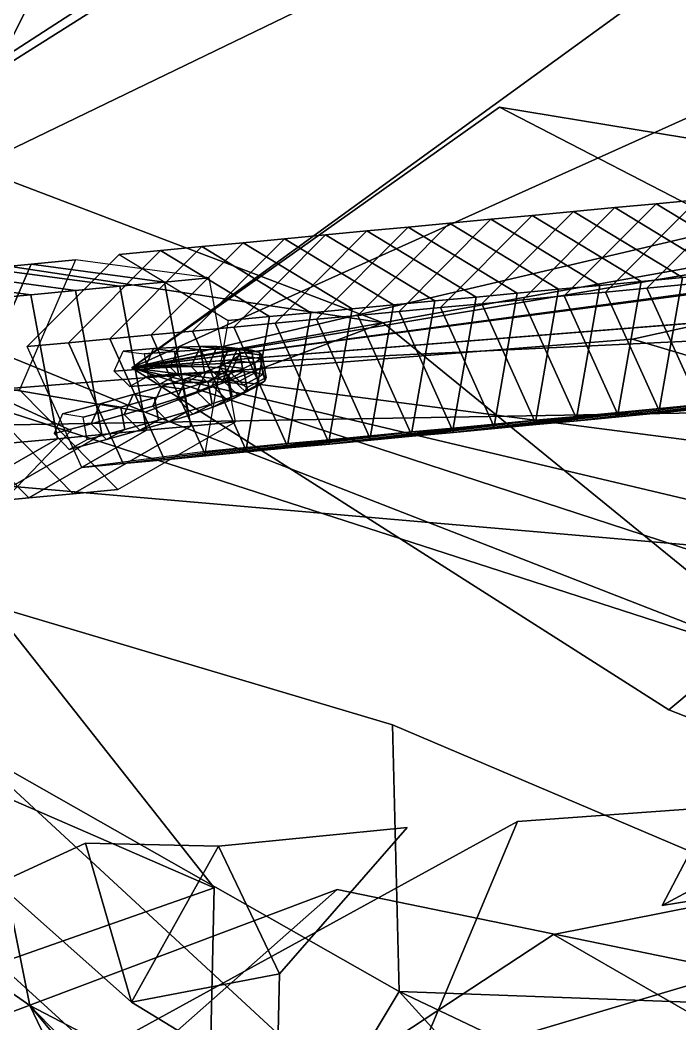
# Model space of a CAD drawing. Header units: metres. Extents: x -366 to 149, y -229 to 234.
# Drawn here: x 25.12 to 36.5, y -21.59 to -4.28 of the extents above; entities that cross this region are included whole.
import ezdxf

# ---------------------------------------------------------------- set-up
doc = ezdxf.new("R2010")
doc.units = ezdxf.units.M

msp = doc.modelspace()

# ---------------------------------------------------------------- linework, layer by layer
at = {"layer": 'coral-li_Intrnd', "color": 3}
for points in [[(37.5186, -7.3108, 244.7801), (38.2313, -7.2436, 246.6194), (36.6466, -8.8336, 247.2916), (35.9339, -8.9008, 245.4523)], [(36.09317, -7.4453, 241.1015), (36.8058, -7.3781, 242.9408), (35.2212, -8.9681, 243.613), (34.5085, -9.03537, 241.7737)], [(36.8058, -7.3781, 242.9408), (37.5186, -7.3108, 244.7801), (35.9339, -8.9008, 245.4523), (35.2212, -8.9681, 243.613)], [(37.9743, -8.585, 240.4143), (38.687, -8.5178, 242.2536), (36.8058, -7.3781, 242.9408), (36.09317, -7.4453, 241.1015)], [(33.955, -7.6471, 235.5836), (34.6677, -7.5798, 237.4229), (33.08308, -9.1698, 238.0951), (32.3703, -9.2371, 236.2558)], [(34.6677, -7.5798, 237.4229), (35.3804, -7.5126, 239.2622), (33.7958, -9.1026, 239.9344), (33.08308, -9.1698, 238.0951)], [(35.3804, -7.5126, 239.2622), (36.09317, -7.4453, 241.1015), (34.5085, -9.03537, 241.7737), (33.7958, -9.1026, 239.9344)], [(35.8361, -8.7868, 234.8964), (36.5489, -8.7196, 236.7357), (34.6677, -7.5798, 237.4229), (33.955, -7.6471, 235.5836)], [(36.5489, -8.7196, 236.7357), (37.2616, -8.6523, 238.575), (35.3804, -7.5126, 239.2622), (34.6677, -7.5798, 237.4229)], [(37.2616, -8.6523, 238.575), (37.9743, -8.585, 240.4143), (36.09317, -7.4453, 241.1015), (35.3804, -7.5126, 239.2622)], [(31.8168, -7.8488, 230.0658), (32.5296, -7.7816, 231.9051), (30.9449, -9.3716, 232.5772), (30.2322, -9.4388, 230.7379)], [(32.5296, -7.7816, 231.9051), (33.2423, -7.7143, 233.7444), (31.6576, -9.3043, 234.4165), (30.9449, -9.3716, 232.5772)], [(33.2423, -7.7143, 233.7444), (33.955, -7.6471, 235.5836), (32.3703, -9.2371, 236.2558), (31.6576, -9.3043, 234.4165)], [(33.698, -8.9886, 229.3785), (34.4107, -8.9213, 231.2178), (32.5296, -7.7816, 231.9051), (31.8168, -7.8488, 230.0658)], [(34.4107, -8.9213, 231.2178), (35.1234, -8.8541, 233.0571), (33.2423, -7.7143, 233.7444), (32.5296, -7.7816, 231.9051)], [(35.1234, -8.8541, 233.0571), (35.8361, -8.7868, 234.8964), (33.955, -7.6471, 235.5836), (33.2423, -7.7143, 233.7444)], [(30.3914, -7.9833, 226.3872), (31.1041, -7.9161, 228.2265), (29.5195, -9.5061, 228.8987), (28.8067, -9.5733, 227.0594)], [(31.1041, -7.9161, 228.2265), (31.8168, -7.8488, 230.0658), (30.2322, -9.4388, 230.7379), (29.5195, -9.5061, 228.8987)], [(32.2726, -9.1231, 225.6999), (32.9853, -9.05586, 227.5392), (31.1041, -7.9161, 228.2265), (30.3914, -7.9833, 226.3872)], [(32.9853, -9.05586, 227.5392), (33.698, -8.9886, 229.3785), (31.8168, -7.8488, 230.0658), (31.1041, -7.9161, 228.2265)], [(28.2533, -8.1851, 220.8693), (28.966, -8.1178, 222.7086), (27.3813, -9.7078, 223.3808), (26.6686, -9.7751, 221.5415)], [(28.966, -8.1178, 222.7086), (29.6787, -8.05063, 224.5479), (28.09408, -9.6406, 225.2201), (27.3813, -9.7078, 223.3808)], [(29.6787, -8.05063, 224.5479), (30.3914, -7.9833, 226.3872), (28.8067, -9.5733, 227.0594), (28.09408, -9.6406, 225.2201)], [(30.1344, -9.3248, 220.182), (30.8471, -9.2576, 222.0213), (28.966, -8.1178, 222.7086), (28.2533, -8.1851, 220.8693)], [(30.8471, -9.2576, 222.0213), (31.5599, -9.1903, 223.8606), (29.6787, -8.05063, 224.5479), (28.966, -8.1178, 222.7086)], [(31.5599, -9.1903, 223.8606), (32.2726, -9.1231, 225.6999), (30.3914, -7.9833, 226.3872), (29.6787, -8.05063, 224.5479)], [(26.8278, -8.3196, 217.1907), (27.5406, -8.2523, 219.03), (25.9559, -9.8423, 219.7022), (25.2432, -9.9096, 217.8629)], [(27.5406, -8.2523, 219.03), (28.2533, -8.1851, 220.8693), (26.6686, -9.7751, 221.5415), (25.9559, -9.8423, 219.7022)], [(28.709, -9.4593, 216.5034), (29.4217, -9.3921, 218.3427), (27.5406, -8.2523, 219.03), (26.8278, -8.3196, 217.1907)], [(29.4217, -9.3921, 218.3427), (30.1344, -9.3248, 220.182), (28.2533, -8.1851, 220.8693), (27.5406, -8.2523, 219.03)], [(25.3095, -8.4877, 215.5023), (26.0778, -8.4153, 217.4848), (25.1104, -10.6569, 217.9417), (24.3421, -10.7294, 215.9591)], [(27.6113, -8.7972, 214.6217), (28.3795, -8.7248, 216.6042), (26.0778, -8.4153, 217.4848), (25.3095, -8.4877, 215.5023)], [(25.3066, -9.01477, 208.6741), (26.07491, -8.9422, 210.6566), (23.7731, -8.6327, 211.5372), (23.0049, -8.7052, 209.5547)], [(24.5413, -8.5602, 213.5198), (25.3095, -8.4877, 215.5023), (24.3421, -10.7294, 215.9591), (23.5739, -10.8019, 213.9766)], [(26.07491, -8.9422, 210.6566), (26.8431, -8.8697, 212.6392), (24.5413, -8.5602, 213.5198), (23.7731, -8.6327, 211.5372)], [(26.8431, -8.8697, 212.6392), (27.6113, -8.7972, 214.6217), (25.3095, -8.4877, 215.5023), (24.5413, -8.5602, 213.5198)], [(36.1527, -10.9773, 236.9718), (36.8654, -10.91, 238.8111), (37.2616, -8.6523, 238.575), (36.5489, -8.7196, 236.7357)], [(24.5384, -9.08726, 206.6915), (25.3066, -9.01477, 208.6741), (23.0049, -8.7052, 209.5547), (22.2366, -8.7777, 207.5721)], [(27.2995, -11.3525, 212.5531), (28.06775, -11.28, 214.5356), (27.6113, -8.7972, 214.6217), (26.8431, -8.8697, 212.6392)], [(28.06775, -11.28, 214.5356), (28.8359, -11.2075, 216.5182), (28.3795, -8.7248, 216.6042), (27.6113, -8.7972, 214.6217)], [(34.7272, -11.1118, 233.2932), (35.44, -11.04459, 235.1325), (35.8361, -8.7868, 234.8964), (35.1234, -8.8541, 233.0571)], [(35.44, -11.04459, 235.1325), (36.1527, -10.9773, 236.9718), (36.5489, -8.7196, 236.7357), (35.8361, -8.7868, 234.8964)], [(25.763, -11.4975, 208.588), (26.5312, -11.425, 210.5705), (26.07491, -8.9422, 210.6566), (25.3066, -9.01477, 208.6741)], [(26.5312, -11.425, 210.5705), (27.2995, -11.3525, 212.5531), (26.8431, -8.8697, 212.6392), (26.07491, -8.9422, 210.6566)], [(32.5891, -11.3136, 227.7753), (33.3018, -11.2463, 229.6146), (33.698, -8.9886, 229.3785), (32.9853, -9.05586, 227.5392)], [(33.3018, -11.2463, 229.6146), (34.01457, -11.1791, 231.4539), (34.4107, -8.9213, 231.2178), (33.698, -8.9886, 229.3785)], [(34.01457, -11.1791, 231.4539), (34.7272, -11.1118, 233.2932), (35.1234, -8.8541, 233.0571), (34.4107, -8.9213, 231.2178)], [(34.5085, -9.03537, 241.7737), (35.2212, -8.9681, 243.613), (36.1611, -11.05227, 243.325), (35.4484, -11.1195, 241.4857)], [(35.2212, -8.9681, 243.613), (35.9339, -8.9008, 245.4523), (36.8738, -10.985, 245.1643), (36.1611, -11.05227, 243.325)], [(35.9339, -8.9008, 245.4523), (36.6466, -8.8336, 247.2916), (37.5865, -10.9177, 247.0036), (36.8738, -10.985, 245.1643)], [(24.9948, -11.57, 206.6055), (25.763, -11.4975, 208.588), (25.3066, -9.01477, 208.6741), (24.5384, -9.08726, 206.6915)], [(31.1637, -11.4481, 224.0967), (31.8764, -11.3808, 225.936), (32.2726, -9.1231, 225.6999), (31.5599, -9.1903, 223.8606)], [(31.8764, -11.3808, 225.936), (32.5891, -11.3136, 227.7753), (32.9853, -9.05586, 227.5392), (32.2726, -9.1231, 225.6999)], [(32.3703, -9.2371, 236.2558), (33.08308, -9.1698, 238.0951), (34.02299, -11.254, 237.8071), (33.3102, -11.3212, 235.9678)], [(33.08308, -9.1698, 238.0951), (33.7958, -9.1026, 239.9344), (34.7357, -11.1867, 239.6464), (34.02299, -11.254, 237.8071)], [(33.7958, -9.1026, 239.9344), (34.5085, -9.03537, 241.7737), (35.4484, -11.1195, 241.4857), (34.7357, -11.1867, 239.6464)], [(29.02556, -11.6498, 218.5788), (29.7382, -11.5826, 220.4181), (30.1344, -9.3248, 220.182), (29.4217, -9.3921, 218.3427)], [(29.7382, -11.5826, 220.4181), (30.4509, -11.5153, 222.2574), (30.8471, -9.2576, 222.0213), (30.1344, -9.3248, 220.182)], [(30.4509, -11.5153, 222.2574), (31.1637, -11.4481, 224.0967), (31.5599, -9.1903, 223.8606), (30.8471, -9.2576, 222.0213)], [(30.9449, -9.3716, 232.5772), (31.6576, -9.3043, 234.4165), (32.5975, -11.3885, 234.1285), (31.8848, -11.4557, 232.2892)], [(31.6576, -9.3043, 234.4165), (32.3703, -9.2371, 236.2558), (33.3102, -11.3212, 235.9678), (32.5975, -11.3885, 234.1285)], [(28.3128, -11.7171, 216.7395), (29.02556, -11.6498, 218.5788), (29.4217, -9.3921, 218.3427), (28.709, -9.4593, 216.5034)], [(28.8067, -9.5733, 227.0594), (29.5195, -9.5061, 228.8987), (30.4594, -11.5902, 228.6107), (29.7467, -11.6575, 226.7714)], [(29.5195, -9.5061, 228.8987), (30.2322, -9.4388, 230.7379), (31.1721, -11.523, 230.45), (30.4594, -11.5902, 228.6107)], [(30.2322, -9.4388, 230.7379), (30.9449, -9.3716, 232.5772), (31.8848, -11.4557, 232.2892), (31.1721, -11.523, 230.45)], [(27.3813, -9.7078, 223.3808), (28.09408, -9.6406, 225.2201), (29.03399, -11.7248, 224.9321), (28.3212, -11.792, 223.0928)], [(28.09408, -9.6406, 225.2201), (28.8067, -9.5733, 227.0594), (29.7467, -11.6575, 226.7714), (29.03399, -11.7248, 224.9321)], [(25.2432, -9.9096, 217.8629), (25.9559, -9.8423, 219.7022), (26.8958, -11.9265, 219.4142), (26.1831, -11.9938, 217.5749)], [(25.9559, -9.8423, 219.7022), (26.6686, -9.7751, 221.5415), (27.6085, -11.8593, 221.2535), (26.8958, -11.9265, 219.4142)], [(26.6686, -9.7751, 221.5415), (27.3813, -9.7078, 223.3808), (28.3212, -11.792, 223.0928), (27.6085, -11.8593, 221.2535)], [(23.5739, -10.8019, 213.9766), (24.3421, -10.7294, 215.9591), (26.03704, -12.4452, 215.3651), (25.2688, -12.5177, 213.3826)], [(24.3421, -10.7294, 215.9591), (25.1104, -10.6569, 217.9417), (26.8052, -12.3727, 217.3477), (26.03704, -12.4452, 215.3651)], [(36.1611, -11.05227, 243.325), (36.8738, -10.985, 245.1643), (39.00357, -10.7083, 244.3289), (38.2908, -10.7755, 242.4896)], [(22.8057, -10.8744, 211.994), (23.5739, -10.8019, 213.9766), (25.2688, -12.5177, 213.3826), (24.5005, -12.5902, 211.4)], [(34.7357, -11.1867, 239.6464), (35.4484, -11.1195, 241.4857), (37.5781, -10.8428, 240.6503), (36.8654, -10.91, 238.8111)], [(35.4484, -11.1195, 241.4857), (36.1611, -11.05227, 243.325), (38.2908, -10.7755, 242.4896), (37.5781, -10.8428, 240.6503)], [(32.5975, -11.3885, 234.1285), (33.3102, -11.3212, 235.9678), (35.44, -11.04459, 235.1325), (34.7272, -11.1118, 233.2932)], [(33.3102, -11.3212, 235.9678), (34.02299, -11.254, 237.8071), (36.1527, -10.9773, 236.9718), (35.44, -11.04459, 235.1325)], [(34.02299, -11.254, 237.8071), (34.7357, -11.1867, 239.6464), (36.8654, -10.91, 238.8111), (36.1527, -10.9773, 236.9718)], [(26.03704, -12.4452, 215.3651), (26.8052, -12.3727, 217.3477), (28.8359, -11.2075, 216.5182), (28.06775, -11.28, 214.5356)], [(30.4594, -11.5902, 228.6107), (31.1721, -11.523, 230.45), (33.3018, -11.2463, 229.6146), (32.5891, -11.3136, 227.7753)], [(31.1721, -11.523, 230.45), (31.8848, -11.4557, 232.2892), (34.01457, -11.1791, 231.4539), (33.3018, -11.2463, 229.6146)], [(31.8848, -11.4557, 232.2892), (32.5975, -11.3885, 234.1285), (34.7272, -11.1118, 233.2932), (34.01457, -11.1791, 231.4539)], [(24.5005, -12.5902, 211.4), (25.2688, -12.5177, 213.3826), (27.2995, -11.3525, 212.5531), (26.5312, -11.425, 210.5705)], [(25.2688, -12.5177, 213.3826), (26.03704, -12.4452, 215.3651), (28.06775, -11.28, 214.5356), (27.2995, -11.3525, 212.5531)], [(29.03399, -11.7248, 224.9321), (29.7467, -11.6575, 226.7714), (31.8764, -11.3808, 225.936), (31.1637, -11.4481, 224.0967)], [(29.7467, -11.6575, 226.7714), (30.4594, -11.5902, 228.6107), (32.5891, -11.3136, 227.7753), (31.8764, -11.3808, 225.936)], [(22.9641, -12.7352, 207.435), (23.7323, -12.6627, 209.4175), (25.763, -11.4975, 208.588), (24.9948, -11.57, 206.6055)], [(23.7323, -12.6627, 209.4175), (24.5005, -12.5902, 211.4), (26.5312, -11.425, 210.5705), (25.763, -11.4975, 208.588)], [(26.8958, -11.9265, 219.4142), (27.6085, -11.8593, 221.2535), (29.7382, -11.5826, 220.4181), (29.02556, -11.6498, 218.5788)], [(27.6085, -11.8593, 221.2535), (28.3212, -11.792, 223.0928), (30.4509, -11.5153, 222.2574), (29.7382, -11.5826, 220.4181)], [(28.3212, -11.792, 223.0928), (29.03399, -11.7248, 224.9321), (31.1637, -11.4481, 224.0967), (30.4509, -11.5153, 222.2574)], [(26.1831, -11.9938, 217.5749), (26.8958, -11.9265, 219.4142), (29.02556, -11.6498, 218.5788), (28.3128, -11.7171, 216.7395)]]:
    msp.add_3dface(points, dxfattribs=at)
at = {"layer": 'coral-li_Leaf', "color": 3}
for points in [[(23.04844, -9.9982, 246.9371), (23.9678, -13.4645, 247.2265), (26.00334, -11.3581, 242.9042)], [(23.04844, -9.9982, 246.9371), (26.00334, -11.3581, 242.9042), (23.9678, -13.4645, 247.2265)], [(31.7969, -18.1999, 435.0288), (28.5428, -18.5205, 436.6463), (29.5928, -20.721, 435.1028)], [(31.7969, -18.1999, 435.0288), (29.5928, -20.721, 435.1028), (28.5428, -18.5205, 436.6463)], [(26.2489, -18.4699, 435.6219), (24.7383, -19.1657, 433.0065), (27.04315, -21.2127, 434.3733)], [(26.2489, -18.4699, 435.6219), (27.04315, -21.2127, 434.3733), (24.7383, -19.1657, 433.0065)], [(27.04315, -21.2127, 434.3733), (28.5428, -18.5205, 436.6463), (26.2489, -18.4699, 435.6219)], [(27.04315, -21.2127, 434.3733), (26.2489, -18.4699, 435.6219), (28.5428, -18.5205, 436.6463)], [(29.5928, -20.721, 435.1028), (28.5428, -18.5205, 436.6463), (27.04315, -21.2127, 434.3733)], [(29.5928, -20.721, 435.1028), (27.04315, -21.2127, 434.3733), (28.5428, -18.5205, 436.6463)], [(29.5928, -20.721, 435.1028), (27.04315, -21.2127, 434.3733), (29.5509, -22.7424, 431.7862)], [(29.5928, -20.721, 435.1028), (29.5509, -22.7424, 431.7862), (27.04315, -21.2127, 434.3733)]]:
    msp.add_3dface(points, dxfattribs=at)
at = {"layer": 'coral-li_Mrstm', "color": 3}
for points in [[(33.3162, 0.2625, 221.1624), (35.8933, 2.2218, 218.027), (14.7583, -11.4337, 185.4554)], [(33.3162, 0.2625, 221.1624), (14.7583, -11.4337, 185.4554), (35.8933, 2.2218, 218.027)], [(14.7583, -11.4337, 185.4554), (31.05297, -3.5646, 222.3557), (33.3162, 0.2625, 221.1624)], [(14.7583, -11.4337, 185.4554), (33.3162, 0.2625, 221.1624), (31.05297, -3.5646, 222.3557)], [(41.4383, -3.7967, 255.9989), (41.6453, 0.3188, 254.174), (27.04993, -10.2738, 217.1761)], [(41.4383, -3.7967, 255.9989), (27.04993, -10.2738, 217.1761), (41.6453, 0.3188, 254.174)], [(24.1476, -6.251, 225.1297), (25.5682, -3.3963, 247.7254), (21.3915, -2.6425, 225.8893)], [(24.1476, -6.251, 225.1297), (21.3915, -2.6425, 225.8893), (25.5682, -3.3963, 247.7254)], [(27.04993, -10.2738, 217.1761), (42.214, -8.2839, 255.3227), (41.4383, -3.7967, 255.9989)], [(27.04993, -10.2738, 217.1761), (41.4383, -3.7967, 255.9989), (42.214, -8.2839, 255.3227)], [(37.3967, -7.849, 257.7131), (33.3926, -5.7839, 257.595), (27.04993, -10.2738, 217.1761)], [(37.3967, -7.849, 257.7131), (27.04993, -10.2738, 217.1761), (33.3926, -5.7839, 257.595)], [(37.3967, -7.849, 257.7131), (38.00423, -6.5415, 279.9111), (33.3926, -5.7839, 257.595)], [(37.3967, -7.849, 257.7131), (33.3926, -5.7839, 257.595), (38.00423, -6.5415, 279.9111)], [(22.4739, -6.112, 187.8725), (31.3857, -9.5014, 208.6047), (18.8691, -7.6098, 190.313)], [(22.4739, -6.112, 187.8725), (18.8691, -7.6098, 190.313), (31.3857, -9.5014, 208.6047)], [(4.1095, -6.4897, 151.1073), (26.6132, -24.04168, 180.6807), (25.2883, -21.2704, 184.11)], [(4.1095, -6.4897, 151.1073), (25.2883, -21.2704, 184.11), (26.6132, -24.04168, 180.6807)], [(25.2883, -21.2704, 184.11), (24.431, -17.01402, 185.3177), (4.1095, -6.4897, 151.1073)], [(25.2883, -21.2704, 184.11), (4.1095, -6.4897, 151.1073), (24.431, -17.01402, 185.3177)], [(46.3971, -6.8035, 254.1873), (49.8061, -6.4599, 251.2596), (27.04993, -10.2738, 217.1761)], [(46.3971, -6.8035, 254.1873), (27.04993, -10.2738, 217.1761), (49.8061, -6.4599, 251.2596)], [(35.6859, -9.7835, 220.7879), (49.7795, -6.6732, 238.4635), (39.7803, -10.9986, 219.0693)], [(35.6859, -9.7835, 220.7879), (39.7803, -10.9986, 219.0693), (49.7795, -6.6732, 238.4635)], [(27.04993, -10.2738, 217.1761), (42.5138, -9.04363, 255.2343), (46.3971, -6.8035, 254.1873)], [(27.04993, -10.2738, 217.1761), (46.3971, -6.8035, 254.1873), (42.5138, -9.04363, 255.2343)], [(31.3857, -9.5014, 208.6047), (27.2765, -11.03791, 211.2415), (18.8691, -7.6098, 190.313)], [(31.3857, -9.5014, 208.6047), (18.8691, -7.6098, 190.313), (27.2765, -11.03791, 211.2415)], [(18.8691, -7.6098, 190.313), (27.2765, -11.03791, 211.2415), (22.3077, -10.1973, 212.1375)], [(18.8691, -7.6098, 190.313), (22.3077, -10.1973, 212.1375), (27.2765, -11.03791, 211.2415)], [(27.04993, -10.2738, 217.1761), (41.4641, -8.3501, 255.6157), (37.3967, -7.849, 257.7131)], [(27.04993, -10.2738, 217.1761), (37.3967, -7.849, 257.7131), (41.4641, -8.3501, 255.6157)], [(27.04993, -10.2738, 217.1761), (41.297, -9.1349, 255.7092), (39.7702, -13.2843, 256.9922)], [(27.04993, -10.2738, 217.1761), (39.7702, -13.2843, 256.9922), (41.297, -9.1349, 255.7092)], [(31.3857, -9.5014, 208.6047), (38.7695, -15.5124, 241.3925), (27.2765, -11.03791, 211.2415)], [(31.3857, -9.5014, 208.6047), (27.2765, -11.03791, 211.2415), (38.7695, -15.5124, 241.3925)], [(27.04993, -10.2738, 217.1761), (41.942, -9.561, 255.4748), (45.3008, -12.6418, 254.8256)], [(27.04993, -10.2738, 217.1761), (45.3008, -12.6418, 254.8256), (41.942, -9.561, 255.4748)], [(14.7583, -11.4337, 185.4554), (35.6859, -9.7835, 220.7879), (39.7803, -10.9986, 219.0693)], [(14.7583, -11.4337, 185.4554), (39.7803, -10.9986, 219.0693), (35.6859, -9.7835, 220.7879)], [(27.2765, -11.03791, 211.2415), (38.7695, -15.5124, 241.3925), (22.3077, -10.1973, 212.1375)], [(27.2765, -11.03791, 211.2415), (22.3077, -10.1973, 212.1375), (38.7695, -15.5124, 241.3925)], [(39.7702, -13.2843, 256.9922), (36.3148, -16.1738, 256.8426), (27.04993, -10.2738, 217.1761)], [(39.7702, -13.2843, 256.9922), (27.04993, -10.2738, 217.1761), (36.3148, -16.1738, 256.8426)], [(45.3008, -12.6418, 254.8256), (46.4007, -16.5892, 252.9495), (27.04993, -10.2738, 217.1761)], [(45.3008, -12.6418, 254.8256), (27.04993, -10.2738, 217.1761), (46.4007, -16.5892, 252.9495)], [(39.7803, -10.9986, 219.0693), (41.9469, -13.7845, 216.2665), (14.7583, -11.4337, 185.4554)], [(39.7803, -10.9986, 219.0693), (14.7583, -11.4337, 185.4554), (41.9469, -13.7845, 216.2665)], [(14.7583, -11.4337, 185.4554), (31.5424, -16.4276, 222.6364), (31.6612, -21.02951, 222.5822)], [(14.7583, -11.4337, 185.4554), (31.6612, -21.02951, 222.5822), (31.5424, -16.4276, 222.6364)], [(31.6612, -21.02951, 222.5822), (29.4039, -24.7854, 221.5291), (14.7583, -11.4337, 185.4554)], [(31.6612, -21.02951, 222.5822), (14.7583, -11.4337, 185.4554), (29.4039, -24.7854, 221.5291)], [(43.3315, -15.7044, 395.0554), (36.1964, -19.548, 426.6071), (40.2424, -11.8359, 393.7552)], [(43.3315, -15.7044, 395.0554), (40.2424, -11.8359, 393.7552), (36.1964, -19.548, 426.6071)], [(39.7702, -13.2843, 256.9922), (44.7141, -19.4579, 277.7833), (36.3148, -16.1738, 256.8426)], [(39.7702, -13.2843, 256.9922), (36.3148, -16.1738, 256.8426), (44.7141, -19.4579, 277.7833)], [(24.4483, -14.1552, 225.3022), (28.4689, -19.2435, 247.1809), (20.3745, -15.7263, 226.7618)], [(24.4483, -14.1552, 225.3022), (20.3745, -15.7263, 226.7618), (28.4689, -19.2435, 247.1809)], [(28.4689, -19.2435, 247.1809), (23.8593, -20.8537, 248.7164), (20.3745, -15.7263, 226.7618)], [(28.4689, -19.2435, 247.1809), (20.3745, -15.7263, 226.7618), (23.8593, -20.8537, 248.7164)], [(48.06156, -17.6181, 394.6511), (36.1964, -19.548, 426.6071), (43.3315, -15.7044, 395.0554)], [(48.06156, -17.6181, 394.6511), (43.3315, -15.7044, 395.0554), (36.1964, -19.548, 426.6071)], [(31.5424, -16.4276, 222.6364), (43.3838, -21.4611, 241.4825), (31.6612, -21.02951, 222.5822)], [(31.5424, -16.4276, 222.6364), (31.6612, -21.02951, 222.5822), (43.3838, -21.4611, 241.4825)], [(50.166, -16.906, 377.3553), (27.9599, -25.1556, 410.9397), (30.7837, -28.3313, 412.7103)], [(50.166, -16.906, 377.3553), (30.7837, -28.3313, 412.7103), (27.9599, -25.1556, 410.9397)], [(31.9218, -22.329, 414.6907), (29.6799, -25.2302, 412.0699), (50.166, -16.906, 377.3553)], [(31.9218, -22.329, 414.6907), (50.166, -16.906, 377.3553), (29.6799, -25.2302, 412.0699)], [(30.7837, -28.3313, 412.7103), (33.3729, -31.9081, 411.8083), (50.166, -16.906, 377.3553)], [(30.7837, -28.3313, 412.7103), (50.166, -16.906, 377.3553), (33.3729, -31.9081, 411.8083)], [(50.166, -16.906, 377.3553), (33.7039, -18.09505, 414.9938), (31.9218, -22.329, 414.6907)], [(50.166, -16.906, 377.3553), (31.9218, -22.329, 414.6907), (33.7039, -18.09505, 414.9938)], [(50.166, -16.906, 377.3553), (33.1228, -33.6761, 410.7823), (36.02505, -31.8599, 413.8601)], [(50.166, -16.906, 377.3553), (36.02505, -31.8599, 413.8601), (33.1228, -33.6761, 410.7823)], [(37.8771, -22.09203, 417.0829), (34.3228, -20.04699, 415.213), (50.166, -16.906, 377.3553)], [(37.8771, -22.09203, 417.0829), (50.166, -16.906, 377.3553), (34.3228, -20.04699, 415.213)], [(36.02505, -31.8599, 413.8601), (40.3329, -30.9144, 414.7873), (50.166, -16.906, 377.3553)], [(36.02505, -31.8599, 413.8601), (50.166, -16.906, 377.3553), (40.3329, -30.9144, 414.7873)], [(25.2883, -21.2704, 184.11), (33.9048, -25.7659, 204.1194), (24.431, -17.01402, 185.3177)], [(25.2883, -21.2704, 184.11), (24.431, -17.01402, 185.3177), (33.9048, -25.7659, 204.1194)], [(33.7039, -18.09505, 414.9938), (26.4, -22.1039, 436.238), (31.9218, -22.329, 414.6907)], [(33.7039, -18.09505, 414.9938), (31.9218, -22.329, 414.6907), (26.4, -22.1039, 436.238)], [(28.4689, -19.2435, 247.1809), (28.2807, -27.7614, 280.243), (23.8593, -20.8537, 248.7164)], [(28.4689, -19.2435, 247.1809), (23.8593, -20.8537, 248.7164), (28.2807, -27.7614, 280.243)], [(30.589, -19.2699, 435.5339), (24.0936, -21.7128, 457.2727), (27.1454, -22.3118, 435.2464)], [(30.589, -19.2699, 435.5339), (27.1454, -22.3118, 435.2464), (24.0936, -21.7128, 457.2727)], [(42.7298, -21.7626, 396.349), (30.589, -19.2699, 435.5339), (27.1454, -22.3118, 435.2464)], [(42.7298, -21.7626, 396.349), (27.1454, -22.3118, 435.2464), (30.589, -19.2699, 435.5339)], [(23.8593, -20.8537, 248.7164), (28.2807, -27.7614, 280.243), (18.8246, -19.9472, 248.5473)], [(23.8593, -20.8537, 248.7164), (18.8246, -19.9472, 248.5473), (28.2807, -27.7614, 280.243)], [(37.8771, -22.09203, 417.0829), (26.8417, -24.959, 436.1833), (34.3228, -20.04699, 415.213)], [(37.8771, -22.09203, 417.0829), (34.3228, -20.04699, 415.213), (26.8417, -24.959, 436.1833)], [(31.6612, -21.02951, 222.5822), (40.472, -30.7365, 240.5536), (29.4039, -24.7854, 221.5291)], [(31.6612, -21.02951, 222.5822), (29.4039, -24.7854, 221.5291), (40.472, -30.7365, 240.5536)], [(43.3838, -21.4611, 241.4825), (43.3408, -26.5783, 241.3768), (31.6612, -21.02951, 222.5822)], [(43.3838, -21.4611, 241.4825), (31.6612, -21.02951, 222.5822), (43.3408, -26.5783, 241.3768)], [(31.6612, -21.02951, 222.5822), (43.3408, -26.5783, 241.3768), (40.472, -30.7365, 240.5536)], [(31.6612, -21.02951, 222.5822), (40.472, -30.7365, 240.5536), (43.3408, -26.5783, 241.3768)], [(26.6132, -24.04168, 180.6807), (35.8254, -33.9077, 199.0799), (25.2883, -21.2704, 184.11)], [(26.6132, -24.04168, 180.6807), (25.2883, -21.2704, 184.11), (35.8254, -33.9077, 199.0799)], [(35.8254, -33.9077, 199.0799), (34.3939, -30.6842, 202.7891), (25.2883, -21.2704, 184.11)], [(35.8254, -33.9077, 199.0799), (25.2883, -21.2704, 184.11), (34.3939, -30.6842, 202.7891)], [(25.2883, -21.2704, 184.11), (34.3939, -30.6842, 202.7891), (33.9048, -25.7659, 204.1194)], [(25.2883, -21.2704, 184.11), (33.9048, -25.7659, 204.1194), (34.3939, -30.6842, 202.7891)]]:
    msp.add_3dface(points, dxfattribs=at)
at = {"layer": 'coral-li_Petiole', "color": 3}
for points in [[(26.8973, -9.9856, 217.2193), (27.4193, -9.944, 218.7869), (27.2654, -10.2921, 218.8473), (26.7435, -10.3337, 217.2797)], [(27.2606, -10.03314, 217.0996), (27.7825, -9.9915, 218.6672), (27.4193, -9.944, 218.7869), (26.8973, -9.9856, 217.2193)], [(27.3314, -10.4183, 217.0862), (27.8533, -10.3767, 218.6539), (27.7825, -9.9915, 218.6672), (27.2606, -10.03314, 217.0996)], [(27.4193, -9.944, 218.7869), (27.8635, -9.9173, 220.3733), (27.7064, -10.2657, 220.4232), (27.2654, -10.2921, 218.8473)], [(27.7825, -9.9915, 218.6672), (28.232, -9.9645, 220.2709), (27.8635, -9.9173, 220.3733), (27.4193, -9.944, 218.7869)], [(27.8635, -9.9173, 220.3733), (28.2308, -9.9055, 221.9795), (28.07098, -10.254, 222.0186), (27.7064, -10.2657, 220.4232)], [(27.8533, -10.3767, 218.6539), (28.3028, -10.3497, 220.2575), (28.232, -9.9645, 220.2709), (27.7825, -9.9915, 218.6672)], [(28.232, -9.9645, 220.2709), (28.6037, -9.9524, 221.8945), (28.2308, -9.9055, 221.9795), (27.8635, -9.9173, 220.3733)], [(28.2308, -9.9055, 221.9795), (28.5201, -9.9086, 223.6016), (28.3581, -10.2571, 223.6299), (28.07098, -10.254, 222.0186)], [(28.6037, -9.9524, 221.8945), (28.8967, -9.9554, 223.5343), (28.5201, -9.9086, 223.6016), (28.2308, -9.9055, 221.9795)], [(28.3028, -10.3497, 220.2575), (28.6745, -10.3376, 221.8812), (28.6037, -9.9524, 221.8945), (28.232, -9.9645, 220.2709)], [(28.5201, -9.9086, 223.6016), (28.7309, -9.9265, 225.2356), (28.5672, -10.2749, 225.253), (28.3581, -10.2571, 223.6299)], [(28.8967, -9.9554, 223.5343), (29.1102, -9.9734, 225.1862), (28.7309, -9.9265, 225.2356), (28.5201, -9.9086, 223.6016)], [(28.7309, -9.9265, 225.2356), (28.8626, -9.9592, 226.8777), (28.6977, -10.3075, 226.884), (28.5672, -10.2749, 225.253)], [(28.6745, -10.3376, 221.8812), (28.9675, -10.3406, 223.521), (28.8967, -9.9554, 223.5343), (28.6037, -9.9524, 221.8945)], [(28.8626, -9.9592, 226.8777), (28.9148, -10.00668, 228.5239), (28.7493, -10.3546, 228.5191), (28.6977, -10.3075, 226.884)], [(28.9148, -10.00668, 228.5239), (28.8876, -10.06876, 230.1702), (28.722, -10.4164, 230.1544), (28.7493, -10.3546, 228.5191)], [(29.1102, -9.9734, 225.1862), (29.2437, -10.00647, 226.8462), (28.8626, -9.9592, 226.8777), (28.7309, -9.9265, 225.2356)], [(29.2437, -10.00647, 226.8462), (29.297, -10.05436, 228.5104), (28.9148, -10.00668, 228.5239), (28.8626, -9.9592, 226.8777)], [(29.297, -10.05436, 228.5104), (29.2699, -10.117, 230.1747), (28.8876, -10.06876, 230.1702), (28.9148, -10.00668, 228.5239)], [(28.9675, -10.3406, 223.521), (29.181, -10.3586, 225.1728), (29.1102, -9.9734, 225.1862), (28.8967, -9.9554, 223.5343)], [(29.181, -10.3586, 225.1728), (29.3145, -10.3916, 226.8328), (29.2437, -10.00647, 226.8462), (29.1102, -9.9734, 225.1862)], [(29.3145, -10.3916, 226.8328), (29.3678, -10.4395, 228.497), (29.297, -10.05436, 228.5104), (29.2437, -10.00647, 226.8462)], [(28.7808, -10.1453, 231.8127), (28.5948, -10.2361, 233.4473), (28.4307, -10.5827, 233.4094), (28.6157, -10.4924, 231.7858)], [(29.1624, -10.1943, 231.8351), (28.9748, -10.2861, 233.4877), (28.5948, -10.2361, 233.4473), (28.7808, -10.1453, 231.8127)], [(28.8876, -10.06876, 230.1702), (28.7808, -10.1453, 231.8127), (28.6157, -10.4924, 231.7858), (28.722, -10.4164, 230.1544)], [(29.2699, -10.117, 230.1747), (29.1624, -10.1943, 231.8351), (28.7808, -10.1453, 231.8127), (28.8876, -10.06876, 230.1702)], [(29.2332, -10.5795, 231.8218), (29.04568, -10.6713, 233.4744), (28.9748, -10.2861, 233.4877), (29.1624, -10.1943, 231.8351)], [(29.3407, -10.5022, 230.1613), (29.2332, -10.5795, 231.8218), (29.1624, -10.1943, 231.8351), (29.2699, -10.117, 230.1747)], [(29.3678, -10.4395, 228.497), (29.3407, -10.5022, 230.1613), (29.2699, -10.117, 230.1747), (29.297, -10.05436, 228.5104)], [(26.7435, -10.3337, 217.2797), (27.2654, -10.2921, 218.8473), (27.5321, -10.558, 218.7656), (27.01026, -10.5996, 217.198)], [(27.01026, -10.5996, 217.198), (27.5321, -10.558, 218.7656), (27.8533, -10.3767, 218.6539), (27.3314, -10.4183, 217.0862)], [(27.2654, -10.2921, 218.8473), (27.7064, -10.2657, 220.4232), (27.9764, -10.5314, 220.352), (27.5321, -10.558, 218.7656)], [(27.5321, -10.558, 218.7656), (27.9764, -10.5314, 220.352), (28.3028, -10.3497, 220.2575), (27.8533, -10.3767, 218.6539)], [(27.7064, -10.2657, 220.4232), (28.07098, -10.254, 222.0186), (28.3436, -10.5195, 221.9582), (27.9764, -10.5314, 220.352)], [(28.3301, -10.341, 235.0702), (27.9872, -10.4598, 236.6774), (27.8267, -10.805, 236.6177), (28.1675, -10.687, 235.0213)], [(27.9764, -10.5314, 220.352), (28.3436, -10.5195, 221.9582), (28.6745, -10.3376, 221.8812), (28.3028, -10.3497, 220.2575)], [(28.7076, -10.3921, 235.1284), (28.3614, -10.512, 236.7534), (27.9872, -10.4598, 236.6774), (28.3301, -10.341, 235.0702)], [(28.07098, -10.254, 222.0186), (28.3581, -10.2571, 223.6299), (28.633, -10.5226, 223.5803), (28.3436, -10.5195, 221.9582)], [(28.5948, -10.2361, 233.4473), (28.3301, -10.341, 235.0702), (28.1675, -10.687, 235.0213), (28.4307, -10.5827, 233.4094)], [(28.9748, -10.2861, 233.4877), (28.7076, -10.3921, 235.1284), (28.3301, -10.341, 235.0702), (28.5948, -10.2361, 233.4473)], [(28.3436, -10.5195, 221.9582), (28.633, -10.5226, 223.5803), (28.9675, -10.3406, 223.521), (28.6745, -10.3376, 221.8812)], [(28.3581, -10.2571, 223.6299), (28.5672, -10.2749, 225.253), (28.8438, -10.5405, 225.2144), (28.633, -10.5226, 223.5803)], [(28.5672, -10.2749, 225.253), (28.6977, -10.3075, 226.884), (28.9754, -10.5732, 226.8564), (28.8438, -10.5405, 225.2144)], [(28.633, -10.5226, 223.5803), (28.8438, -10.5405, 225.2144), (29.181, -10.3586, 225.1728), (28.9675, -10.3406, 223.521)], [(28.6977, -10.3075, 226.884), (28.7493, -10.3546, 228.5191), (29.02775, -10.6207, 228.5026), (28.9754, -10.5732, 226.8564)], [(29.04568, -10.6713, 233.4744), (28.7784, -10.7773, 235.1151), (28.7076, -10.3921, 235.1284), (28.9748, -10.2861, 233.4877)], [(28.7493, -10.3546, 228.5191), (28.722, -10.4164, 230.1544), (29.00047, -10.6827, 230.1489), (29.02775, -10.6207, 228.5026)], [(28.8438, -10.5405, 225.2144), (28.9754, -10.5732, 226.8564), (29.3145, -10.3916, 226.8328), (29.181, -10.3586, 225.1728)], [(27.9872, -10.4598, 236.6774), (27.5671, -10.5921, 238.2651), (27.4091, -10.9364, 238.1946), (27.8267, -10.805, 236.6177)], [(28.3614, -10.512, 236.7534), (27.9371, -10.6457, 238.3586), (27.5671, -10.5921, 238.2651), (27.9872, -10.4598, 236.6774)], [(28.4322, -10.8973, 236.74), (28.00794, -11.03095, 238.3452), (27.9371, -10.6457, 238.3586), (28.3614, -10.512, 236.7534)], [(28.7784, -10.7773, 235.1151), (28.4322, -10.8973, 236.74), (28.3614, -10.512, 236.7534), (28.7076, -10.3921, 235.1284)], [(28.6157, -10.4924, 231.7858), (28.4307, -10.5827, 233.4094), (28.7077, -10.8501, 233.426), (28.8937, -10.7593, 231.7914)], [(28.722, -10.4164, 230.1544), (28.6157, -10.4924, 231.7858), (28.8937, -10.7593, 231.7914), (29.00047, -10.6827, 230.1489)], [(29.00047, -10.6827, 230.1489), (28.8937, -10.7593, 231.7914), (29.2332, -10.5795, 231.8218), (29.3407, -10.5022, 230.1613)], [(28.9754, -10.5732, 226.8564), (29.02775, -10.6207, 228.5026), (29.3678, -10.4395, 228.497), (29.3145, -10.3916, 226.8328)], [(29.02775, -10.6207, 228.5026), (29.00047, -10.6827, 230.1489), (29.3407, -10.5022, 230.1613), (29.3678, -10.4395, 228.497)], [(27.5671, -10.5921, 238.2651), (27.07065, -10.7376, 239.8295), (26.9157, -11.08102, 239.7484), (27.4091, -10.9364, 238.1946)], [(27.9371, -10.6457, 238.3586), (27.4356, -10.7927, 239.9402), (27.07065, -10.7376, 239.8295), (27.5671, -10.5921, 238.2651)], [(28.00794, -11.03095, 238.3452), (27.5064, -11.1779, 239.9268), (27.4356, -10.7927, 239.9402), (27.9371, -10.6457, 238.3586)], [(28.1675, -10.687, 235.0213), (27.8267, -10.805, 236.6177), (28.1001, -11.07385, 236.6561), (28.443, -10.9551, 235.0489)], [(28.4307, -10.5827, 233.4094), (28.1675, -10.687, 235.0213), (28.443, -10.9551, 235.0489), (28.7077, -10.8501, 233.426)], [(28.7077, -10.8501, 233.426), (28.443, -10.9551, 235.0489), (28.7784, -10.7773, 235.1151), (29.04568, -10.6713, 233.4744)], [(28.8937, -10.7593, 231.7914), (28.7077, -10.8501, 233.426), (29.04568, -10.6713, 233.4744), (29.2332, -10.5795, 231.8218)], [(26.499, -10.8959, 241.3667), (25.8538, -11.06679, 242.8732), (25.7065, -11.408, 242.7714), (26.3477, -11.2383, 241.2752)], [(26.8582, -10.9527, 241.4944), (26.2063, -11.1254, 243.0175), (25.8538, -11.06679, 242.8732), (26.499, -10.8959, 241.3667)], [(27.07065, -10.7376, 239.8295), (26.499, -10.8959, 241.3667), (26.3477, -11.2383, 241.2752), (26.9157, -11.08102, 239.7484)], [(27.4356, -10.7927, 239.9402), (26.8582, -10.9527, 241.4944), (26.499, -10.8959, 241.3667), (27.07065, -10.7376, 239.8295)], [(27.5064, -11.1779, 239.9268), (26.929, -11.3379, 241.481), (26.8582, -10.9527, 241.4944), (27.4356, -10.7927, 239.9402)], [(27.8267, -10.805, 236.6177), (27.4091, -10.9364, 238.1946), (27.6799, -11.2061, 238.2439), (28.1001, -11.07385, 236.6561)], [(28.1001, -11.07385, 236.6561), (27.6799, -11.2061, 238.2439), (28.00794, -11.03095, 238.3452), (28.4322, -10.8973, 236.74)], [(28.443, -10.9551, 235.0489), (28.1001, -11.07385, 236.6561), (28.4322, -10.8973, 236.74), (28.7784, -10.7773, 235.1151)], [(26.929, -11.3379, 241.481), (26.2771, -11.5106, 243.0041), (26.2063, -11.1254, 243.0175), (26.8582, -10.9527, 241.4944)], [(27.4091, -10.9364, 238.1946), (26.9157, -11.08102, 239.7484), (27.1835, -11.3516, 239.8082), (27.6799, -11.2061, 238.2439)], [(27.6799, -11.2061, 238.2439), (27.1835, -11.3516, 239.8082), (27.5064, -11.1779, 239.9268), (28.00794, -11.03095, 238.3452)], [(26.3477, -11.2383, 241.2752), (25.7065, -11.408, 242.7714), (25.9666, -11.6808, 242.8519), (26.6119, -11.5099, 241.3455)], [(26.9157, -11.08102, 239.7484), (26.3477, -11.2383, 241.2752), (26.6119, -11.5099, 241.3455), (27.1835, -11.3516, 239.8082)], [(27.1835, -11.3516, 239.8082), (26.6119, -11.5099, 241.3455), (26.929, -11.3379, 241.481), (27.5064, -11.1779, 239.9268)], [(26.6119, -11.5099, 241.3455), (25.9666, -11.6808, 242.8519), (26.2771, -11.5106, 243.0041), (26.929, -11.3379, 241.481)]]:
    msp.add_3dface(points, dxfattribs=at)

doc.saveas('drawing.dxf')
